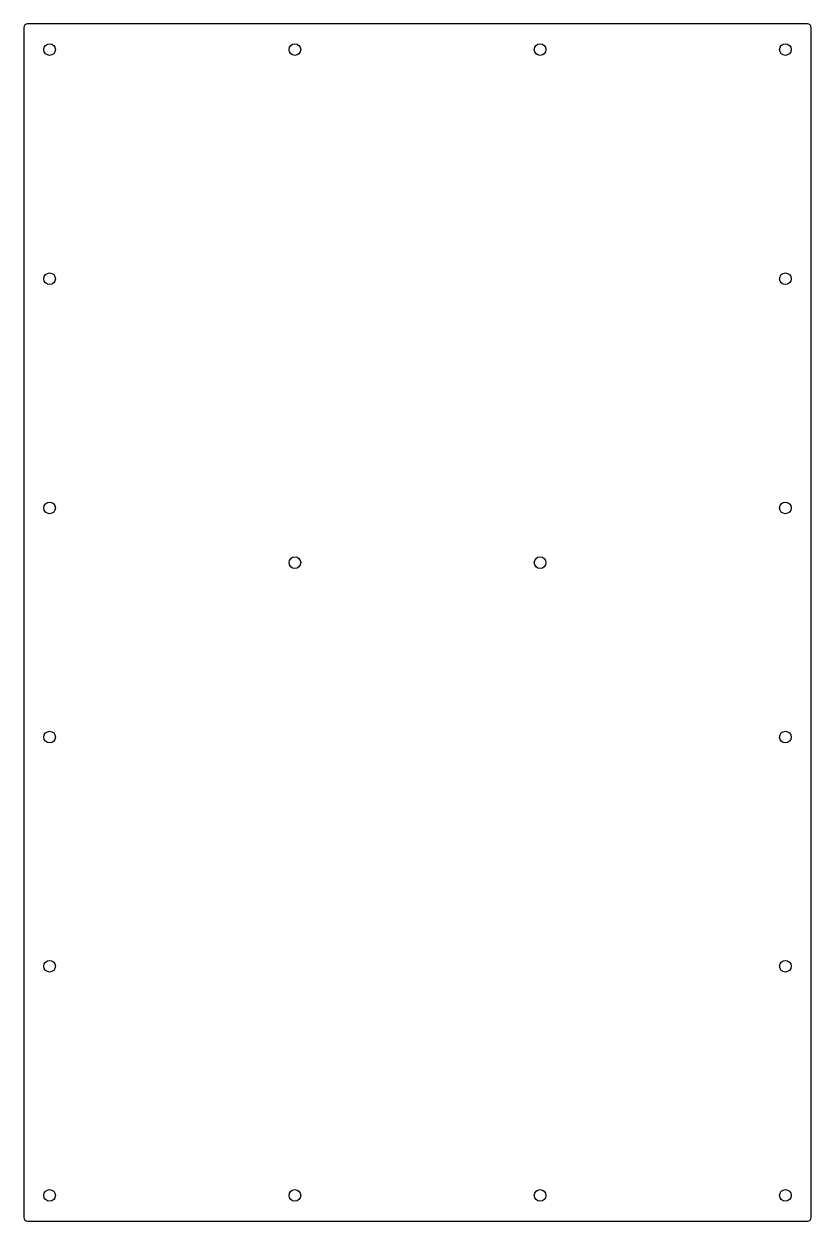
# Model space of a CAD drawing. Header units: millimetres. Extents: x -115 to 115, y 0 to 350.
import ezdxf

# ---------------------------------------------------------------- set-up
doc = ezdxf.new("R2010")
doc.units = ezdxf.units.MM
doc.layers.get('0').update_dxf_attribs({"linetype": 'CONTINUOUS'})

msp = doc.modelspace()

# ---------------------------------------------------------------- linework, layer by layer
msp.add_lwpolyline([(115, 349, 0.414214), (114, 350), (-114, 350, 0.414214), (-115, 349), (-115, 1, 0.414214), (-114, 0), (114, 0, 0.414214), (115, 1)], format="xyb", close=True)
for centre in [(-107.5, 342.5), (-35.83, 342.5), (35.83, 342.5), (107.5, 342.5), (-107.5, 275.5), (107.5, 275.5), (-107.5, 208.5), (107.5, 208.5), (-35.83, 192.5), (35.83, 192.5), (-107.5, 141.5), (107.5, 141.5), (-107.5, 74.5), (107.5, 74.5), (-107.5, 7.5), (-35.83, 7.5), (35.83, 7.5), (107.5, 7.5)]:
    msp.add_circle(centre, 1.7)

doc.saveas('drawing.dxf')
